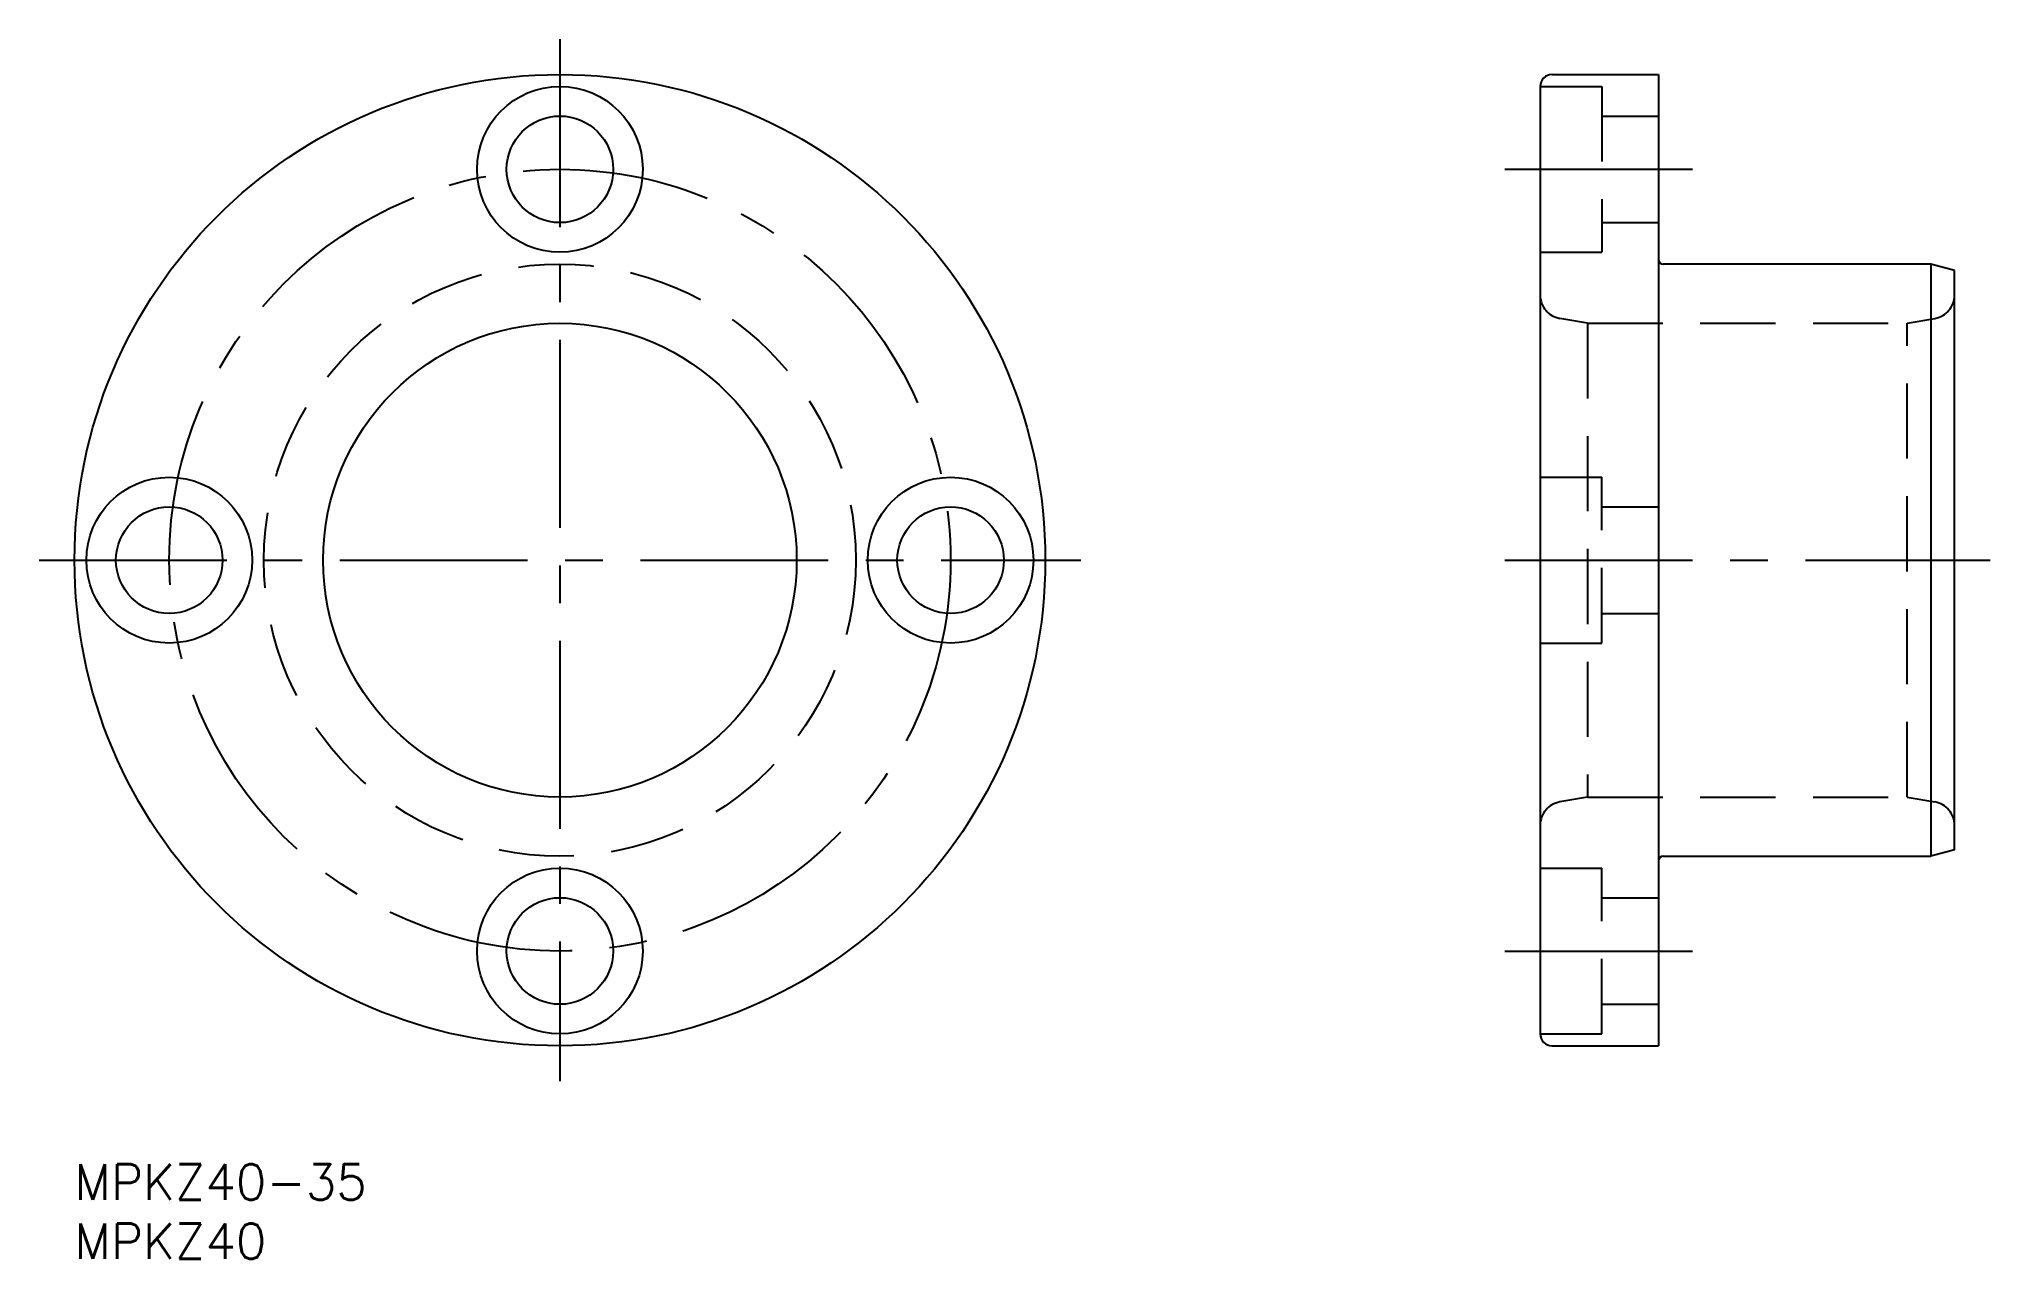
# Model space of a CAD drawing. Extents: x -3 to 162, y -8 to 95.
import ezdxf

# ---------------------------------------------------------------- set-up
doc = ezdxf.new("R2010")
doc.units = 0
doc.header["$LTSCALE"] = 0.5
doc.linetypes.add('CENTER', pattern=[50.8, 31.75, -6.35, 6.35, -6.35])
doc.linetypes.add('DASHED', pattern=[19.05, 12.7, -6.35])
for name, color, linetype in [('MSM_CENTER', 1, 'CENTER'), ('MSM_CONTINUOUS', 7, 'CONTINUOUS'), ('MSM_DASHED', 4, 'DASHED'), ('MSM_PART_NUMBER', 7, 'CONTINUOUS')]:
    doc.layers.add(name, color=color, linetype=linetype)
doc.styles.get("Standard").update_dxf_attribs({"font": 'txt.shx', "height": 3, "bigfont": 'bigfont.shx'})

# ---------------------------------------------------------------- blocks, each defined once
blk = doc.blocks.new('*U2')
at = {"layer": 'MSM_PART_NUMBER'}
blk.add_text('MPKZ40-35', height=3, dxfattribs=at).set_placement((0, -3))
blk = doc.blocks.new('*U3')
at = {"layer": 'MSM_PART_NUMBER'}
blk.add_text('MPKZ40', height=3, dxfattribs=at).set_placement((0, -8))

msp = doc.modelspace()

# ---------------------------------------------------------------- linework, layer by layer
at = {"layer": 'MSM_CENTER'}
for p, q in [((41, 95), (41, 7)), ((120.81, 84), (136.81, 84)), ((-3, 51), (85, 51)), ((120.81, 51), (161.81, 51)), ((120.81, 18), (136.81, 18))]:
    msp.add_line(p, q, dxfattribs=at)
msp.add_circle((41, 51), 33, dxfattribs=at)
at = {"layer": 'MSM_CONTINUOUS'}
for p, q in [((123.81, 91), (123.81, 11)), ((124.81, 92), (133.81, 92)), ((133.81, 92), (133.81, 10)), ((156.81, 76), (134.21, 76)), ((156.81, 76), (156.81, 26)), ((158.81, 75.46), (156.81, 76)), ((158.81, 26.54), (158.81, 75.46)), ((158.81, 26.54), (156.81, 26)), ((134.21, 26), (156.81, 26)), ((124.81, 10), (133.81, 10))]:
    msp.add_line(p, q, dxfattribs=at)
for centre, radius in [((41, 51), 41), ((41, 84), 7), ((41, 84), 4.5), ((41, 51), 20), ((8, 51), 7), ((74, 51), 7), ((8, 51), 4.5), ((74, 51), 4.5), ((41, 18), 7), ((41, 18), 4.5)]:
    msp.add_circle(centre, radius, dxfattribs=at)
for centre, radius, start, end in [((124.81, 91), 1, 90, 180), ((134.21, 76.4), 0.4, 180, 270), ((134.21, 25.6), 0.4, 90, 180), ((124.81, 11), 1, 180, 270)]:
    msp.add_arc(centre, radius, start, end, dxfattribs=at)
at = {"layer": 'MSM_DASHED'}
for p, q in [((123.81, 91), (129.01, 91)), ((129.01, 91), (129.01, 77)), ((129.01, 88.5), (133.81, 88.5)), ((129.01, 79.5), (133.81, 79.5)), ((123.81, 77), (129.01, 77)), ((127.81, 71), (125.46, 71.41)), ((127.81, 71), (154.81, 71)), ((127.81, 71), (127.81, 31)), ((154.81, 71), (157.15, 71.41)), ((154.81, 31), (154.81, 71)), ((123.81, 58), (129.01, 58)), ((129.01, 44), (129.01, 58)), ((129.01, 55.5), (133.81, 55.5)), ((129.01, 46.5), (133.81, 46.5)), ((123.81, 44), (129.01, 44)), ((127.81, 31), (125.46, 30.59)), ((127.81, 31), (154.81, 31)), ((154.81, 31), (157.15, 30.59)), ((123.81, 25), (129.01, 25)), ((129.01, 11), (129.01, 25)), ((129.01, 22.5), (133.81, 22.5)), ((129.01, 13.5), (133.81, 13.5)), ((123.81, 11), (129.01, 11))]:
    msp.add_line(p, q, dxfattribs=at)
msp.add_circle((41, 51), 25, dxfattribs=at)
for centre, start, end in [((125.81, 73.38), 180, 260), ((156.81, 73.38), 280, 0), ((125.81, 28.62), 100, 180), ((156.81, 28.62), 0, 80)]:
    msp.add_arc(centre, 2, start, end, dxfattribs=at)

# ---------------------------------------------------------------- block references
at = {"layer": 'MSM_CONTINUOUS'}
for name in ['*U2', '*U3']:
    msp.add_blockref(name, (0, 0), dxfattribs=at)

doc.saveas('drawing.dxf')
